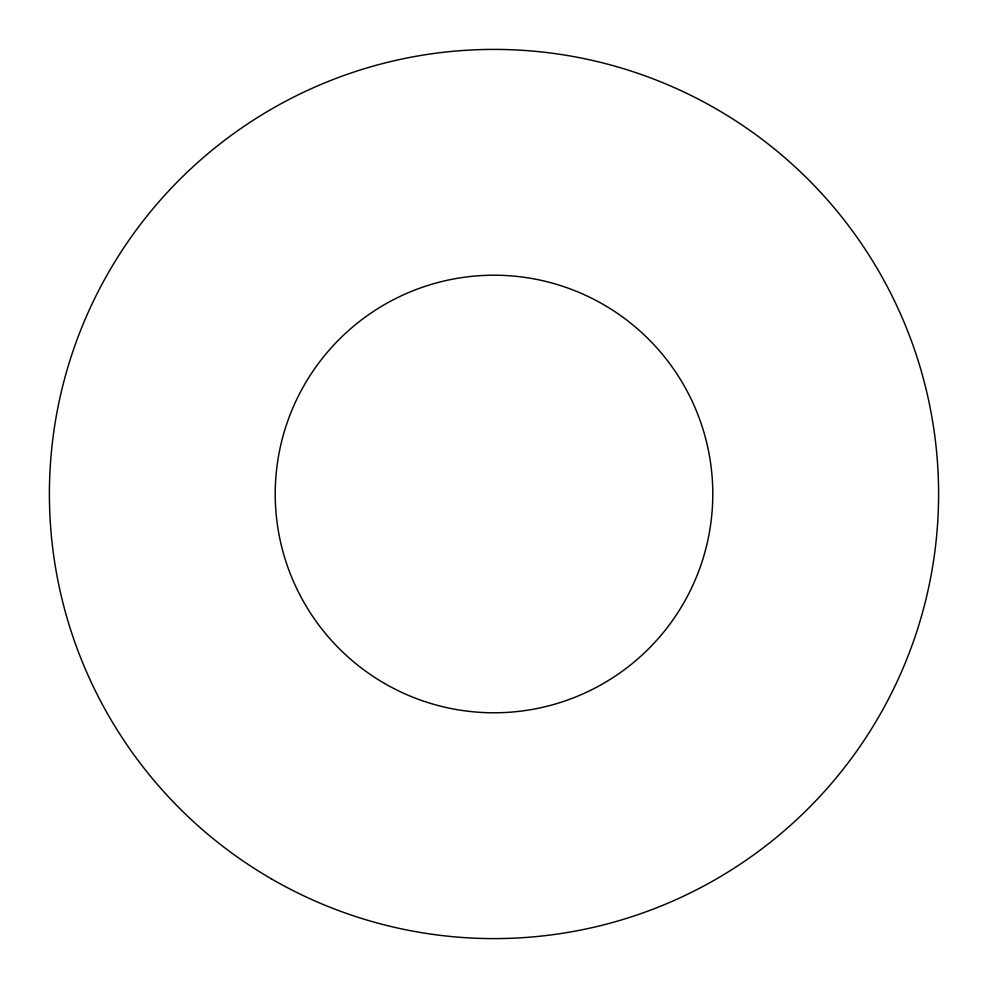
<?xml version="1.0" encoding="UTF-8"?>
<svg xmlns="http://www.w3.org/2000/svg" width="988" height="988" viewBox="0 0 988 988"><rect width="100%" height="100%" fill="white"/><g stroke="black" fill="none" stroke-linecap="round" stroke-linejoin="round"><path stroke-width="1.48" d="M384.604 683.474A218.793 218.793 0 0 0 712.793 494A218.793 218.793 0 0 0 384.604 304.526A218.793 218.793 0 0 0 384.604 683.474M271.7 879.036A444.6 444.6 0 0 0 938.6 494A444.6 444.6 0 0 0 271.7 108.964A444.6 444.6 0 0 0 271.7 879.036"/></g></svg>
